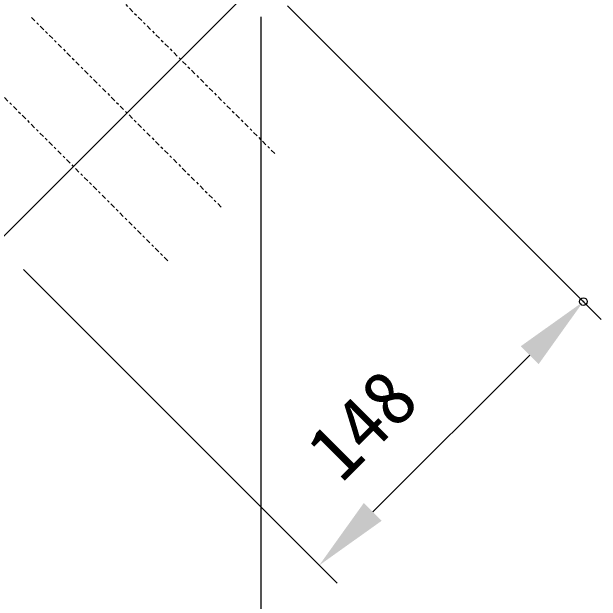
# Model space of a CAD drawing. Units: millimetres, scale not verified. Extents: x -203 to 203, y -143 to 143.
# Drawn here: x 57.6 to 80.94, y 46.35 to 69.7 of the extents above; entities that cross this region are included whole.
import ezdxf
from ezdxf.enums import TextEntityAlignment as Align

# ---------------------------------------------------------------- set-up
doc = ezdxf.new("R2010")
doc.units = ezdxf.units.MM
doc.header["$LTSCALE"] = 0.5
doc.header["$PDMODE"] = 32
doc.header["$PDSIZE"] = 0.3
doc.linetypes.add('USER1', pattern=[0.629921, 0.393701, -0.07874, 0.07874, -0.07874])
for name, color, linetype, lineweight in [('0-1_DIMENSION_LINES$02_DIMENSI', 1, 'Continuous', 25), ('0-3_DIMENSION_LINES$03_LINES', 7, 'Continuous', 18), ('0-4_DIMENSION_LINES$01_CENTER_', 7, 'USER1', 25)]:
    doc.layers.add(name, color=color, linetype=linetype, lineweight=lineweight)
doc.layers.add('0-2_DEFPOINTS', color=7, linetype='Continuous')
doc.styles.add('ＭＳ ゴシック', font='')
doc.styles.get('ＭＳ ゴシック').set_extended_font_data('MS Gothic')

# ---------------------------------------------------------------- blocks, each defined once
blk = doc.blocks.new('D19')
at = {"layer": '0-1_DIMENSION_LINES$02_DIMENSI', "color": 7}
blk.add_line((554.92, 436), (554.92, 365), dxfattribs=at)
blk = doc.blocks.new('D21')
at = {"layer": '0-1_DIMENSION_LINES$02_DIMENSI', "color": 7}
for p, q in [((557.04, 436.878), (581.875, 412.019)), ((536.12, 415.978), (560.955, 391.119)), ((563.786, 396.775), (576.217, 409.194))]:
    blk.add_line(p, q, dxfattribs=at)
for points in [[(576.924, 408.486), (575.51, 409.901), (580.461, 413.434)], [(563.079, 397.482), (564.493, 396.067), (559.541, 392.534)]]:
    blk.add_solid(points, dxfattribs=at)
at = {"layer": '0-2_DEFPOINTS'}
blk.add_point((580.461, 413.434), dxfattribs=at)
at = {"layer": '0-1_DIMENSION_LINES$02_DIMENSI', "color": 7, "style": 'ＭＳ ゴシック'}
blk.add_text('148', height=4.399, rotation=44.973, dxfattribs=at).set_placement((562.221, 398.038), align=Align.BOTTOM_LEFT)

msp = doc.modelspace()

# ---------------------------------------------------------------- linework, layer by layer
at = {"layer": '0-3_DIMENSION_LINES$03_LINES'}
msp.add_lwpolyline([(37, 40.54), (67.46, 71), (37, 101.46)], dxfattribs=at)
at = {"layer": '0-4_DIMENSION_LINES$01_CENTER_'}
for p, q in [((60.4978, 71.5983), (68.0583, 64.0378)), ((58.3765, 69.4769), (65.9369, 61.9165)), ((56.2551, 67.3556), (63.8156, 59.7951))]:
    msp.add_line(p, q, dxfattribs=at)

# ---------------------------------------------------------------- block references
at = {"layer": '0-1_DIMENSION_LINES$02_DIMENSI', "xscale": 0.5, "yscale": 0.5}
for name in ['D19', 'D21']:
    msp.add_blockref(name, (-210, -148.5), dxfattribs=at)

doc.saveas('drawing.dxf')
